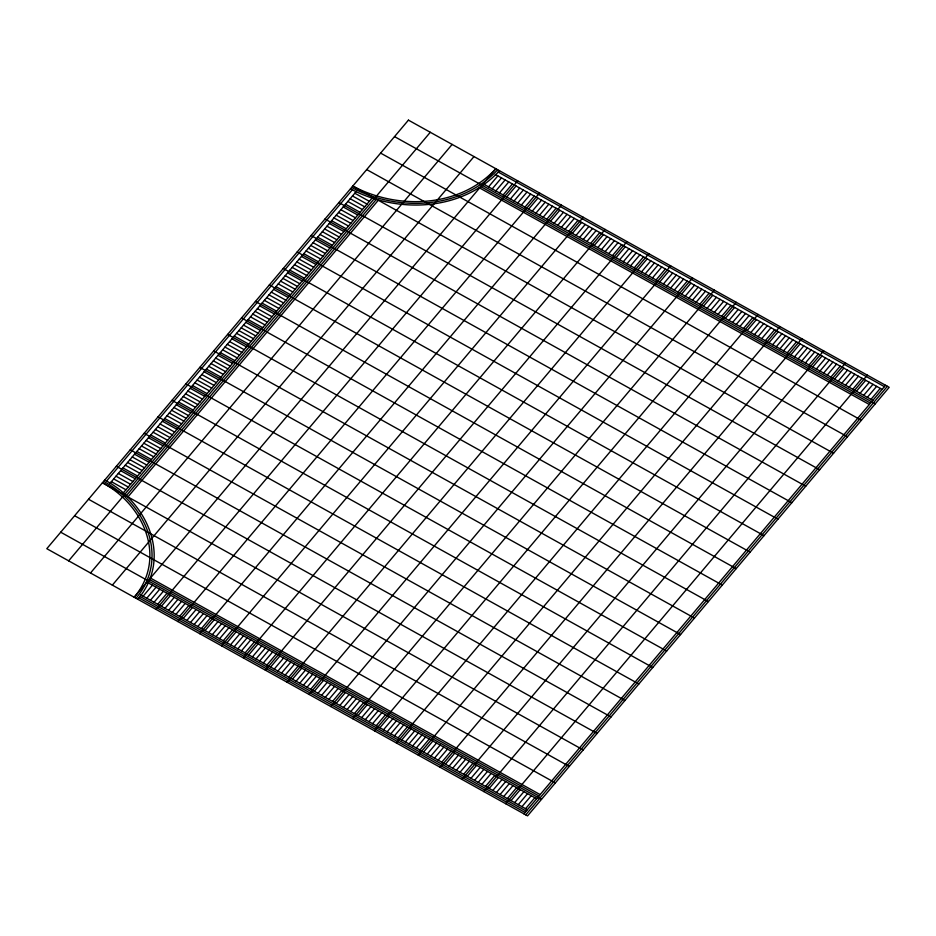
<?xml version="1.0" encoding="UTF-8"?>
<svg xmlns="http://www.w3.org/2000/svg" width="936" height="936" viewBox="0 0 936 936"><rect width="100%" height="100%" fill="white"/><g stroke="black" fill="none" stroke-linecap="round" stroke-linejoin="round"><path stroke-width="1.4" d="M137.849 599.297C172.318 558.184 147.888 502.843 104.75 480.016M136.036 598.279C169.814 557.996 145.864 503.767 103.592 481.396M106.423 481.209L352.462 189.645M109.758 483.596L356.405 191.318M123.107 493.143L372.2 197.964M68.656 560.84L430.291 132.28M126.43 495.553L376.167 199.602M127.764 497.133L378.46 200.047M90.511 572.984L452.146 144.425M112.355 585.129L474.002 156.569M143.149 596.185L152.428 585.199M488.569 186.861L497.835 175.874M146.788 598.209L156.066 587.223M492.207 188.885L501.474 177.899M150.439 600.233L159.705 589.247M495.846 190.909L505.124 179.923M154.077 602.257L163.355 591.271M499.485 192.933L508.763 181.947M157.716 604.282L166.994 593.295M503.135 194.957L512.401 183.971M156.066 609.418L517.702 180.859M161.366 606.306L170.633 595.319M506.774 196.981L516.052 185.995M165.005 608.33L174.271 597.343M510.412 199.005L519.691 188.019M168.644 610.354L177.922 599.368M514.063 201.029L523.329 190.043M172.294 612.378L181.561 601.392M517.702 203.054L526.968 192.067M175.933 614.402L185.199 603.416M521.34 205.078L530.618 194.091M179.572 616.426L188.85 605.44M524.991 207.102L534.257 196.115M177.922 621.562L539.557 193.003M183.21 618.45L192.488 607.464M528.629 209.126L537.896 198.139M186.861 620.474L196.127 609.488M532.268 211.15L541.546 200.164M190.499 622.498L199.777 611.512M535.907 213.174L545.185 202.188M194.138 624.523L203.416 613.536M539.557 215.198L548.824 204.212M197.788 626.547L207.055 615.56M543.196 217.222L552.474 206.236M201.427 628.571L210.694 617.584M546.835 219.246L556.113 208.26M199.766 633.707L561.413 205.148M205.066 630.595L214.344 619.609M550.485 221.27L559.751 210.284M208.705 632.619L217.983 621.633M554.124 223.294L563.39 212.308M212.355 634.643L221.621 623.657M557.762 225.319L567.04 214.332M215.994 636.667L225.272 625.681M561.401 227.343L570.679 216.356M219.632 638.691L228.91 627.705M565.051 229.367L574.318 218.38M223.283 640.715L232.549 629.729M568.69 231.391L577.968 220.393M221.621 645.852L583.257 217.292M226.921 642.74L236.188 631.753M572.329 233.415L581.607 222.417M230.56 644.764L239.838 633.777M575.979 235.439L585.246 224.441M234.199 646.788L243.477 635.801M579.618 237.463L588.884 226.465M237.849 648.812L247.116 637.825M583.257 239.487L592.535 228.489M241.488 650.836L250.766 639.85M586.895 241.511L596.173 230.513M245.127 652.86L254.405 641.874M590.546 243.535L599.812 232.537M243.477 657.996L605.112 229.437M248.777 654.884L258.043 643.898M594.184 245.56L603.463 234.562M252.416 656.908L261.682 645.922M597.823 247.584L607.101 236.586M256.054 658.932L265.333 647.946M601.474 249.608L610.74 238.61M259.705 660.956L268.971 649.97M605.112 251.632L614.379 240.634M263.344 662.98L272.61 651.994M608.751 253.656L618.029 242.658M266.982 665.005L276.26 654.018M612.401 255.68L621.668 244.682M265.333 670.141L626.968 241.582M270.621 667.029L279.899 656.042M616.04 257.704L625.307 246.706M274.271 669.053L283.538 658.067M619.679 259.728L628.957 248.73M277.91 671.077L287.188 660.091M623.317 261.752L632.596 250.754M281.549 673.101L290.827 662.115M626.968 263.765L636.234 252.779M285.199 675.125L294.466 664.139M630.607 265.789L639.885 254.803M288.838 677.149L298.104 666.163M634.245 267.813L643.523 256.827M287.176 682.274L648.823 253.726M292.477 679.173L301.755 668.187M637.896 269.837L647.162 258.851M296.115 681.197L305.393 670.211M641.534 271.861L650.801 260.875M299.766 683.221L309.032 672.235M645.173 273.885L654.451 262.899M303.404 685.246L312.683 674.248M648.812 275.909L658.09 264.923M307.043 687.27L316.321 676.272M652.462 277.933L661.729 266.947M310.693 689.294L319.96 678.296M656.101 279.958L665.379 268.971M309.032 694.418L670.667 265.859M314.332 691.318L323.599 680.32M659.74 281.982L669.018 270.995M317.971 693.342L327.249 682.344M663.39 284.006L672.656 273.019M321.621 695.366L330.888 684.368M667.029 286.03L676.295 275.044M325.26 697.39L334.526 686.392M670.667 288.054L679.945 277.068M328.899 699.414L338.177 688.416M674.318 290.078L683.584 279.092M332.537 701.438L341.815 690.44M677.957 292.102L687.223 281.116M330.888 706.563L692.523 278.004M336.188 703.462L345.454 692.464M681.595 294.126L690.873 283.14M339.826 705.487L349.105 694.489M685.234 296.15L694.512 285.164M343.465 707.511L352.743 696.513M688.884 298.174L698.151 287.188M347.116 709.535L356.382 698.537M692.523 300.199L701.801 289.212M350.754 711.559L360.021 700.561M696.162 302.223L705.44 291.236M354.393 713.583L363.671 702.585M699.812 304.247L709.078 293.26M352.743 718.708L714.379 290.148M358.032 715.607L367.31 704.609M703.451 306.271L712.717 295.285M361.682 717.62L370.948 706.633M707.089 308.295L716.368 297.309M365.321 719.644L374.599 708.657M710.728 310.319L720.006 299.333M368.959 721.668L378.238 710.681M714.379 312.343L723.645 301.357M372.61 723.692L381.876 712.705M718.017 314.367L727.295 303.381M376.249 725.716L385.515 714.73M721.656 316.391L730.934 305.405M374.587 730.852L736.234 302.293M379.887 727.74L389.165 716.754M725.306 318.415L734.573 307.429M383.526 729.764L392.804 718.778M728.945 320.44L738.212 309.453M387.176 731.788L396.443 720.802M732.584 322.464L741.862 311.477M390.815 733.812L400.093 722.826M736.222 324.488L745.501 313.501M394.454 735.836L403.732 724.85M739.873 326.512L749.139 315.526M398.104 737.86L407.371 726.874M743.512 328.536L752.79 317.55M396.443 742.997L758.078 314.438M401.743 739.885L411.009 728.898M747.15 330.56L756.428 319.574M405.382 741.909L414.66 730.922M750.801 332.584L760.067 321.598M409.032 743.933L418.298 732.947M754.439 334.608L763.706 323.622M412.671 745.957L421.937 734.971M758.078 336.632L767.356 325.646M416.309 747.981L425.587 736.995M761.728 338.656L770.995 327.67M419.948 750.005L429.226 739.019M765.367 340.681L774.634 329.694M418.298 755.141L779.934 326.582M423.599 752.029L432.865 741.043M769.006 342.705L778.284 331.718M427.237 754.053L436.515 743.067M772.645 344.729L781.923 333.743M430.876 756.077L440.154 745.091M776.295 346.753L785.561 335.767M434.526 758.101L443.793 747.115M779.934 348.777L789.212 337.791M438.165 760.126L447.431 749.139M783.572 350.801L792.85 339.815M441.804 762.15L451.082 751.163M787.223 352.825L796.489 341.839M440.154 767.286L801.789 338.727M445.442 764.174L454.72 753.188M790.861 354.849L800.128 343.863M449.093 766.198L458.359 755.212M794.5 356.873L803.778 345.887M452.731 768.222L462.01 757.236M798.139 358.897L807.417 347.911M456.37 770.246L465.648 759.26M801.789 360.922L811.056 349.935M460.021 772.27L469.287 761.284M805.428 362.946L814.706 351.959M463.659 774.294L472.926 763.308M809.067 364.97L818.345 353.983M461.998 779.431L823.645 350.871M467.298 776.318L476.576 765.332M812.717 366.994L821.983 356.008M470.948 778.342L480.215 767.356M816.356 369.018L825.622 358.032M474.587 780.367L483.853 769.38M819.995 371.042L829.273 360.056M478.226 782.391L487.504 771.404M823.645 373.066L832.911 362.08M481.865 784.415L491.143 773.428M827.284 375.09L836.55 364.104M485.515 786.439L494.781 775.453M830.922 377.114L840.2 366.128M483.853 791.575L845.489 363.016M489.154 788.463L498.432 777.477M834.561 379.138L843.839 368.152M492.792 790.487L502.07 779.501M838.211 381.163L847.478 370.176M496.443 792.511L505.709 781.525M841.85 383.187L851.128 372.2M500.081 794.535L509.348 783.549M845.489 385.211L854.767 374.224M503.72 796.559L512.998 785.573M849.139 387.235L858.406 376.249M507.359 798.583L516.637 787.597M852.778 389.259L862.044 378.273M505.709 803.72L867.344 375.16M511.009 800.608L520.276 789.621M856.417 391.283L865.695 380.297M514.648 802.632L523.926 791.645M860.055 393.307L869.333 382.309M518.287 804.656L527.565 793.669M863.706 395.331L872.972 384.333M521.937 806.68L531.203 795.694M867.344 397.355L876.622 386.357M525.576 808.704L534.842 797.718M870.983 399.38L880.261 388.381M523.914 813.84L885.561 385.281M525.74 814.846L887.375 386.287M497.671 169.732C461.038 209.629 397.531 212.016 351.644 187.446M499.496 170.738C462.115 211.454 397.309 213.888 350.485 188.815M498.092 171.978L884.403 386.65M495.296 174.459L882.086 389.399M484.111 184.38L872.808 400.386M394.536 136.621L875.289 403.79M481.279 186.849L870.492 403.135M479.361 187.797L869.333 404.504M380.624 153.106L861.377 420.264M366.713 169.591L847.478 436.749M833.567 453.235L352.802 186.077C397.753 210.132 459.962 207.804 495.846 168.714L134.211 597.273C167.298 557.798 143.851 504.68 102.433 482.765L583.198 749.923M354.791 193.225L369.357 201.322M352.474 195.975L367.041 204.071M350.158 198.724L364.724 206.821M347.829 201.474L362.407 209.57M345.513 204.212L360.079 212.308M338.89 202.55L819.655 469.72M343.196 206.961L357.763 215.058M340.88 209.711L355.446 217.807M338.563 212.46L353.129 220.557M336.246 215.21L350.813 223.306M333.93 217.948L348.496 226.044M331.601 220.697L346.18 228.793M324.979 219.036L805.744 486.205M329.285 223.447L343.851 231.543M326.968 226.196L341.535 234.292M324.652 228.946L339.218 237.042M322.335 231.683L336.901 239.78M320.018 234.433L334.585 242.529M317.702 237.182L332.268 245.279M311.08 235.521L791.833 502.679M315.373 239.932L329.952 248.028M313.057 242.681L327.635 250.778M310.74 245.419L325.307 253.516M308.424 248.169L322.99 256.265M306.107 250.918L320.674 259.015M303.79 253.668L318.357 261.764M297.168 252.006L777.921 519.164M301.474 256.417L316.04 264.514M299.157 259.155L313.724 267.251M296.829 261.904L311.407 270.001M294.512 264.654L309.079 272.75M292.196 267.404L306.762 275.5M289.879 270.153L304.446 278.249M283.257 268.492L764.022 535.649M287.563 272.891L302.129 280.987M285.246 275.64L299.812 283.737M282.929 278.39L297.496 286.486M280.601 281.139L295.179 289.236M278.284 283.889L292.851 291.985M275.968 286.627L290.534 294.723M269.346 284.965L750.11 552.135M273.651 289.376L288.218 297.472M271.335 292.126L285.901 300.222M269.018 294.875L283.585 302.971M266.701 297.625L281.268 305.721M264.373 300.362L278.951 308.459M262.057 303.112L276.635 311.208M255.434 301.45L736.199 568.62M259.74 305.861L274.306 313.958M257.423 308.611L271.99 316.707M255.107 311.36L269.673 319.457M252.79 314.098L267.357 322.195M250.474 316.848L265.04 324.944M248.157 319.597L262.724 327.694M241.535 317.936L722.288 585.094M245.829 322.347L260.407 330.443M243.512 325.096L258.079 333.193M241.195 327.834L255.762 335.93M238.879 330.584L253.445 338.68M236.562 333.333L251.129 341.429M234.246 336.082L248.812 344.179M227.624 334.421L708.376 601.579M231.929 338.832L246.496 346.928M229.601 341.581L244.179 349.666M227.284 344.319L241.851 352.416M224.968 347.069L239.534 355.165M222.651 349.818L237.217 357.915M220.334 352.568L234.901 360.664M213.712 350.906L694.465 618.064M218.018 355.317L232.584 363.402M215.701 358.055L230.268 366.151M213.373 360.805L227.951 368.901M211.056 363.554L225.623 371.65M208.74 366.304L223.306 374.4M206.423 369.053L220.99 377.138M199.801 367.38L680.566 634.549M204.106 371.791L218.673 379.887M201.79 374.54L216.356 382.637M199.473 377.29L214.04 385.386M197.145 380.039L211.723 388.136M194.828 382.789L209.407 390.874M192.512 385.527L207.078 393.623M185.89 383.865L666.654 651.035M190.195 388.276L204.762 396.373M187.879 391.026L202.445 399.122M185.562 393.775L200.129 401.872M183.245 396.525L197.812 404.609M180.929 399.262L195.495 407.359M178.6 402.012L193.179 410.108M171.978 400.351L652.743 667.508M176.284 404.761L190.85 412.858M173.967 407.511L188.534 415.607M171.651 410.26L186.217 418.345M169.334 412.998L183.901 421.095M167.017 415.748L181.584 423.844M164.701 418.497L179.267 426.594M158.079 416.836L638.832 683.994M162.373 421.247L176.951 429.343M160.056 423.996L174.623 432.081M157.739 426.734L172.306 434.83M155.423 429.484L169.989 437.58M153.106 432.233L167.673 440.329M150.79 434.983L165.356 443.079M144.167 433.321L624.92 700.479M148.473 437.732L163.039 445.817M146.145 440.47L160.723 448.566M143.828 443.219L158.406 451.316M141.511 445.969L156.078 454.065M139.195 448.718L153.761 456.815M136.878 451.468L151.445 459.553M130.256 449.795L611.021 716.964M134.562 454.206L149.128 462.302M132.245 456.955L146.812 465.052M129.928 459.705L144.495 467.801M127.6 462.454L142.178 470.551M125.284 465.204L139.85 473.288M122.967 467.941L137.533 476.038M116.345 466.28L597.11 733.45M120.65 470.691L135.217 478.787M118.334 473.44L132.9 481.537M116.017 476.19L130.584 484.286M113.701 478.94L128.267 487.024M111.372 481.677L125.951 489.774M88.522 499.251L569.287 766.408M74.623 515.736L555.376 782.894M150.181 577.898L540.142 794.605M149.772 579.688L538.984 795.974M60.711 532.21L541.464 799.379M147.97 582.718L536.667 798.724M140.611 594.781L527.401 809.71M139.686 596.279L526.231 811.091M138.774 597.788L525.073 812.46M408.435 120.136L46.8 548.695L527.565 815.864L889.2 387.305L408.435 120.136"/></g></svg>
